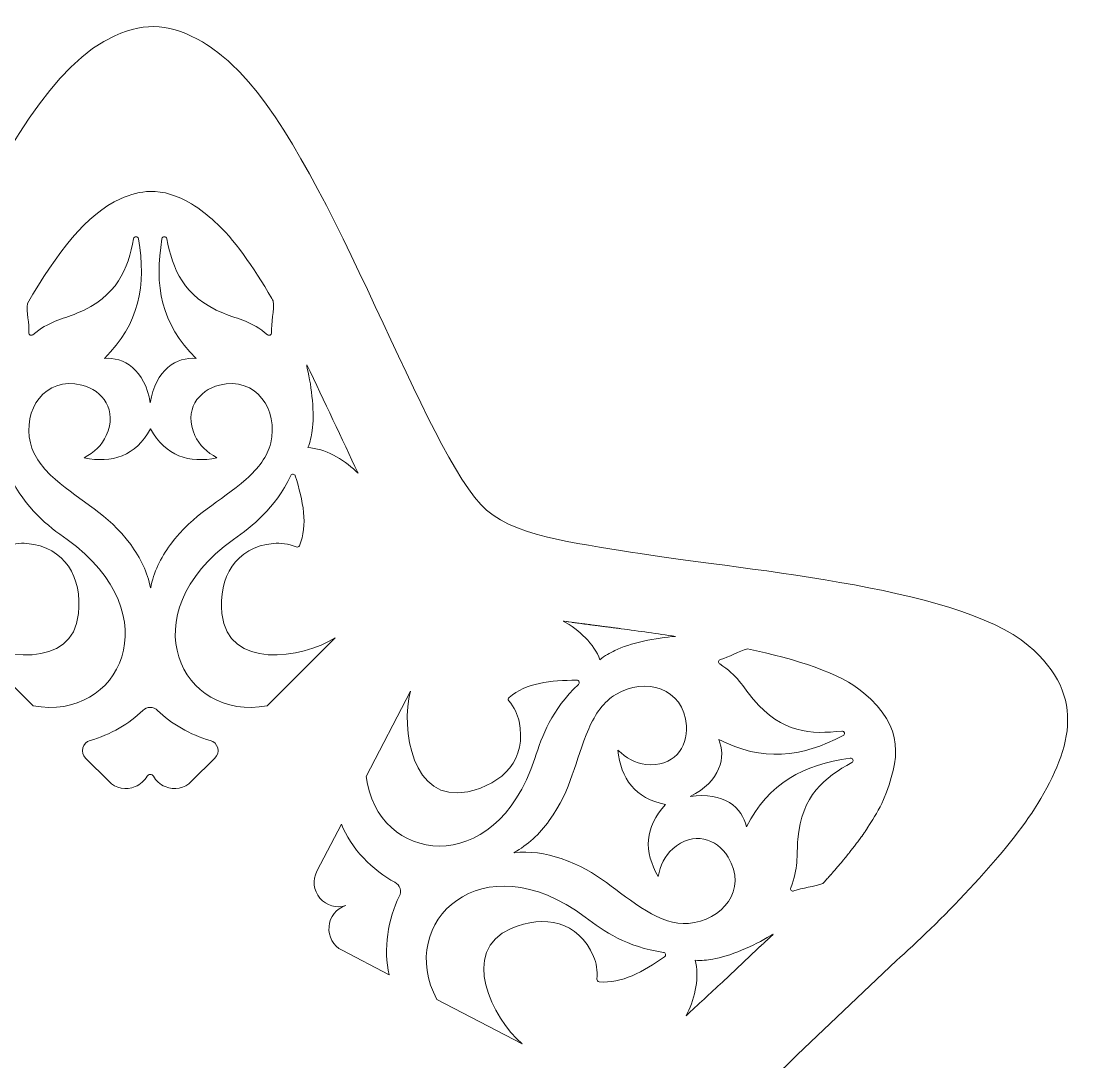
# Model space of a CAD drawing. Header units: centimetres. Extents: x -30.1 to 30.4, y -41.3 to 33.7.
# Drawn here: x 18.31 to 30.41, y 3.04 to 14.83 of the extents above; entities that cross this region are included whole.
import ezdxf

# ---------------------------------------------------------------- set-up
doc = ezdxf.new("R2010")
doc.units = ezdxf.units.CM
doc.header["$MEASUREMENT"] = 0
doc.layers.add('layer 1', color=7, linetype='Continuous')

msp = doc.modelspace()

# ---------------------------------------------------------------- linework, layer by layer
at = {"layer": 'layer 1', "color": 250, "lineweight": 9}
for points, knots in [([(9.72526, 6.02001), (9.87693, 5.78938), (10.01196, 5.60743), (10.18138, 5.41297), (10.18138, 5.41297), (11.13407, 4.31933), (11.9381, 3.72989), (12.82237, 2.7801), (12.82237, 2.7801), (13.29326, 2.27432), (13.54873, 2.01118), (13.49514, 1.36064), (13.49514, 1.36064), (13.3421, -0.49696), (12.18578, -3.91823), (13.27481, -4.79893), (13.27481, -4.79893), (14.10076, -5.46686), (15.691, -4.58108), (16.41925, -4.21857), (16.41925, -4.21857), (16.76163, -4.04816), (17.08721, -3.85697), (17.42186, -3.67758), (17.42186, -3.67758), (17.54073, -3.61386), (17.66077, -3.55162), (17.7831, -3.49232), (17.7831, -3.49232), (17.88181, -3.44448), (17.87355, -3.45161), (17.9571, -3.40345), (17.9571, -3.40345), (18.30651, -3.20198), (18.8358, -2.96221), (19.19269, -2.81252), (19.19269, -2.81252), (19.8323, -2.54423), (20.30085, -2.82341), (20.80661, -3.07045), (20.80661, -3.07045), (21.90958, -3.60923), (23.12754, -4.3965), (24.27151, -4.85128), (24.27151, -4.85128), (24.94569, -5.11926), (25.52611, -5.29836), (26.14421, -4.84859), (26.14421, -4.84859), (26.39934, -4.6629), (26.54447, -4.39657), (26.60909, -3.82901), (26.60909, -3.82901), (26.78864, -2.25167), (25.67333, 1.20471), (26.06471, 1.96043), (26.06471, 1.96043), (26.2313, 2.282), (26.82804, 2.85738), (27.09734, 3.12238), (27.09734, 3.12238), (27.09734, 3.12238), (28.22034, 4.18879), (28.22034, 4.18879), (28.22034, 4.18879), (28.66867, 4.58186), (29.45918, 5.39059), (29.78477, 5.9093), (29.78477, 5.9093), (30.18013, 6.53927), (30.40946, 7.17331), (29.71415, 7.76019), (29.71415, 7.76019), (28.89855, 8.44863), (26.34068, 8.62505), (25.20832, 8.81798), (25.20832, 8.81798), (24.60356, 8.92105), (23.83329, 8.99637), (23.51023, 9.35648), (23.51023, 9.35648), (22.78314, 10.16687), (21.75593, 13.37855), (20.68019, 14.35257), (20.68019, 14.35257), (20.59696, 14.42792), (20.47476, 14.52883), (20.35802, 14.59698), (20.35802, 14.59698), (20.0121, 14.7991), (19.72622, 14.83075), (19.36669, 14.66783), (19.36669, 14.66783), (17.99822, 14.08179), (16.93481, 10.36693), (16.02669, 9.38148), (16.02669, 9.38148), (15.29065, 8.58281), (11.22722, 8.91749), (9.7911, 7.82012), (9.7911, 7.82012), (9.69631, 7.74766), (9.60271, 7.64263), (9.52798, 7.51616), (9.52798, 7.51616), (9.2311, 7.01399), (9.42866, 6.4709), (9.72526, 6.02001)], [0, 0, 0, 0, 0.03571429, 0.03571429, 0.03571429, 0.03571429, 0.07142857, 0.07142857, 0.07142857, 0.07142857, 0.10714286, 0.10714286, 0.10714286, 0.10714286, 0.14285714, 0.14285714, 0.14285714, 0.14285714, 0.17857143, 0.17857143, 0.17857143, 0.17857143, 0.21428571, 0.21428571, 0.21428571, 0.21428571, 0.25, 0.25, 0.25, 0.25, 0.28571429, 0.28571429, 0.28571429, 0.28571429, 0.32142857, 0.32142857, 0.32142857, 0.32142857, 0.35714286, 0.35714286, 0.35714286, 0.35714286, 0.39285714, 0.39285714, 0.39285714, 0.39285714, 0.42857143, 0.42857143, 0.42857143, 0.42857143, 0.46428571, 0.46428571, 0.46428571, 0.46428571, 0.5, 0.5, 0.5, 0.5, 0.53571429, 0.53571429, 0.53571429, 0.53571429, 0.57142857, 0.57142857, 0.57142857, 0.57142857, 0.60714286, 0.60714286, 0.60714286, 0.60714286, 0.64285714, 0.64285714, 0.64285714, 0.64285714, 0.67857143, 0.67857143, 0.67857143, 0.67857143, 0.71428571, 0.71428571, 0.71428571, 0.71428571, 0.75, 0.75, 0.75, 0.75, 0.78571429, 0.78571429, 0.78571429, 0.78571429, 0.82142857, 0.82142857, 0.82142857, 0.82142857, 0.85714286, 0.85714286, 0.85714286, 0.85714286, 0.89285714, 0.89285714, 0.89285714, 0.89285714, 0.92857143, 0.92857143, 0.92857143, 0.92857143, 1, 1, 1, 1]), ([(21.14229, 11.69068), (21.14229, 11.69068), (21.14259, 11.69019), (21.14259, 11.69019), (21.14259, 11.69019), (21.14767, 11.68139), (21.15273, 11.67244), (21.15779, 11.66358), (21.15779, 11.66358), (21.17373, 11.56473), (21.13356, 11.40676), (21.14133, 11.3035), (21.14133, 11.3035), (21.14218, 11.29211), (21.13649, 11.28194), (21.12635, 11.27674), (21.12635, 11.27674), (21.1162, 11.27155), (21.1046, 11.27287), (21.09588, 11.28021), (21.09588, 11.28021), (20.91484, 11.43227), (20.77007, 11.45257), (20.5974, 11.5233), (20.5974, 11.5233), (20.13436, 11.71301), (20.02003, 12.02783), (19.95381, 12.36816), (19.95381, 12.36816), (19.95125, 12.38142), (19.93978, 12.39072), (19.92627, 12.39058), (19.92627, 12.39058), (19.91278, 12.39039), (19.90158, 12.38084), (19.89927, 12.36755), (19.89927, 12.36755), (19.80816, 11.83789), (19.89048, 11.40368), (20.28478, 11.01108), (20.28478, 11.01108), (20.07049, 11.0338), (19.82437, 10.88438), (19.76599, 10.50715), (19.76599, 10.50715), (19.7076, 10.88438), (19.46149, 11.03382), (19.2472, 11.01107), (19.2472, 11.01107), (19.6415, 11.40367), (19.72382, 11.83789), (19.6327, 12.36755), (19.6327, 12.36755), (19.63041, 12.38084), (19.6192, 12.39039), (19.6057, 12.39058), (19.6057, 12.39058), (19.5922, 12.39073), (19.58073, 12.38142), (19.57817, 12.36816), (19.57817, 12.36816), (19.51196, 12.02784), (19.39762, 11.71301), (18.93458, 11.5233), (18.93458, 11.5233), (18.7619, 11.45257), (18.61714, 11.43228), (18.4361, 11.28021), (18.4361, 11.28021), (18.42738, 11.27288), (18.41577, 11.27155), (18.40562, 11.27674), (18.40562, 11.27674), (18.39549, 11.28192), (18.38978, 11.29213), (18.39065, 11.3035), (18.39065, 11.3035), (18.3984, 11.40684), (18.3599, 11.53546), (18.37594, 11.6343), (18.37594, 11.6343), (18.7005, 12.19838), (19.04918, 12.65581), (19.42726, 12.81874), (19.42726, 12.81874), (19.54703, 12.87334), (19.65681, 12.90129), (19.76404, 12.90394), (19.76404, 12.90394), (19.76404, 12.90394), (19.76599, 12.90399), (19.76599, 12.90399), (19.76599, 12.90399), (19.91939, 12.90736), (20.06773, 12.85905), (20.233, 12.76296), (20.233, 12.76296), (20.32799, 12.70781), (20.42748, 12.62602), (20.49525, 12.56494), (20.49525, 12.56494), (20.71425, 12.36755), (20.93104, 12.0565), (21.14229, 11.69068)], [0, 0, 0, 0, 0.03703704, 0.03703704, 0.03703704, 0.03703704, 0.07407407, 0.07407407, 0.07407407, 0.07407407, 0.11111111, 0.11111111, 0.11111111, 0.11111111, 0.14814815, 0.14814815, 0.14814815, 0.14814815, 0.18518519, 0.18518519, 0.18518519, 0.18518519, 0.22222222, 0.22222222, 0.22222222, 0.22222222, 0.25925926, 0.25925926, 0.25925926, 0.25925926, 0.2962963, 0.2962963, 0.2962963, 0.2962963, 0.33333333, 0.33333333, 0.33333333, 0.33333333, 0.37037037, 0.37037037, 0.37037037, 0.37037037, 0.40740741, 0.40740741, 0.40740741, 0.40740741, 0.44444444, 0.44444444, 0.44444444, 0.44444444, 0.48148148, 0.48148148, 0.48148148, 0.48148148, 0.51851852, 0.51851852, 0.51851852, 0.51851852, 0.55555556, 0.55555556, 0.55555556, 0.55555556, 0.59259259, 0.59259259, 0.59259259, 0.59259259, 0.62962963, 0.62962963, 0.62962963, 0.62962963, 0.66666667, 0.66666667, 0.66666667, 0.66666667, 0.7037037, 0.7037037, 0.7037037, 0.7037037, 0.74074074, 0.74074074, 0.74074074, 0.74074074, 0.77777778, 0.77777778, 0.77777778, 0.77777778, 0.81481481, 0.81481481, 0.81481481, 0.81481481, 0.85185185, 0.85185185, 0.85185185, 0.85185185, 0.88888889, 0.88888889, 0.88888889, 0.88888889, 0.92592593, 0.92592593, 0.92592593, 0.92592593, 1, 1, 1, 1]), ([(22.12047, 9.7127), (21.93641, 10.09967), (21.74138, 10.52816), (21.53869, 10.93953), (21.53869, 10.93953), (21.53952, 10.92546), (21.5416, 10.91089), (21.54529, 10.89591), (21.54529, 10.89591), (21.59722, 10.69095), (21.62992, 10.37479), (21.60003, 10.19353), (21.60003, 10.19353), (21.59006, 10.13305), (21.58078, 10.06498), (21.55113, 10.00101), (21.55113, 10.00101), (21.74419, 9.99077), (21.94885, 9.87758), (22.09942, 9.7324), (22.09942, 9.7324), (22.09942, 9.7324), (22.12047, 9.7127), (22.12047, 9.7127)], [0, 0, 0, 0, 0.14285714, 0.14285714, 0.14285714, 0.14285714, 0.28571429, 0.28571429, 0.28571429, 0.28571429, 0.42857143, 0.42857143, 0.42857143, 0.42857143, 0.57142857, 0.57142857, 0.57142857, 0.57142857, 0.71428571, 0.71428571, 0.71428571, 0.71428571, 1, 1, 1, 1]), ([(19.76987, 10.21375), (19.59774, 9.9049), (19.33659, 9.81824), (19.0174, 9.8865), (19.0174, 9.8865), (19.13061, 9.94805), (19.21886, 10.02882), (19.26832, 10.13939), (19.26832, 10.13939), (19.3952, 10.42312), (19.23041, 10.65108), (18.98975, 10.70984), (18.98975, 10.70984), (18.56903, 10.81249), (18.31857, 10.42505), (18.40869, 10.05387), (18.40869, 10.05387), (18.44635, 9.89883), (18.54869, 9.76481), (18.68784, 9.64281), (18.68784, 9.64281), (18.99272, 9.37539), (19.27728, 9.26319), (19.54447, 8.90198), (19.54447, 8.90198), (19.65739, 8.74926), (19.73523, 8.58679), (19.76872, 8.412), (19.76872, 8.412), (19.76872, 8.412), (19.76987, 8.41628), (19.76987, 8.41628), (19.76987, 8.41628), (19.76987, 8.41628), (19.77104, 8.412), (19.77104, 8.412), (19.77104, 8.412), (19.80453, 8.58679), (19.88235, 8.74926), (19.99529, 8.90198), (19.99529, 8.90198), (20.26246, 9.26319), (20.54703, 9.37539), (20.85192, 9.64281), (20.85192, 9.64281), (20.99106, 9.76481), (21.09341, 9.89883), (21.13105, 10.05387), (21.13105, 10.05387), (21.22117, 10.42505), (20.97069, 10.81249), (20.55001, 10.70984), (20.55001, 10.70984), (20.30933, 10.65107), (20.14454, 10.42312), (20.27144, 10.13939), (20.27144, 10.13939), (20.32089, 10.02882), (20.40914, 9.94805), (20.52236, 9.88652), (20.52236, 9.88652), (20.20316, 9.81824), (19.94199, 9.9049), (19.76987, 10.21375)], [0, 0, 0, 0, 0.05882353, 0.05882353, 0.05882353, 0.05882353, 0.11764706, 0.11764706, 0.11764706, 0.11764706, 0.17647059, 0.17647059, 0.17647059, 0.17647059, 0.23529412, 0.23529412, 0.23529412, 0.23529412, 0.29411765, 0.29411765, 0.29411765, 0.29411765, 0.35294118, 0.35294118, 0.35294118, 0.35294118, 0.41176471, 0.41176471, 0.41176471, 0.41176471, 0.47058824, 0.47058824, 0.47058824, 0.47058824, 0.52941176, 0.52941176, 0.52941176, 0.52941176, 0.58823529, 0.58823529, 0.58823529, 0.58823529, 0.64705882, 0.64705882, 0.64705882, 0.64705882, 0.70588235, 0.70588235, 0.70588235, 0.70588235, 0.76470588, 0.76470588, 0.76470588, 0.76470588, 0.82352941, 0.82352941, 0.82352941, 0.82352941, 0.88235294, 0.88235294, 0.88235294, 0.88235294, 1, 1, 1, 1]), ([(18.17355, 9.68471), (18.35663, 9.30483), (18.60423, 9.11701), (18.82378, 8.95991), (18.82378, 8.95991), (20.01009, 8.11093), (19.41658, 6.89093), (18.43973, 7.07741), (18.43973, 7.07741), (18.43973, 7.07741), (17.67058, 7.84657), (17.67058, 7.84657), (17.67058, 7.84657), (18.04659, 7.61012), (18.88988, 7.48199), (18.95309, 8.12045), (18.95309, 8.12045), (18.99368, 8.53045), (18.80417, 8.87473), (18.36841, 8.91586), (18.36841, 8.91586), (18.28836, 8.92342), (18.20353, 8.91274), (18.11188, 8.8755), (18.11188, 8.8755), (18.09793, 8.86982), (18.08192, 8.87638), (18.07597, 8.89024), (18.07597, 8.89024), (17.97532, 9.12475), (18.03567, 9.39952), (18.12208, 9.6808), (18.12208, 9.6808), (18.12549, 9.69194), (18.13489, 9.69945), (18.1465, 9.70032), (18.1465, 9.70032), (18.15809, 9.7012), (18.1685, 9.6952), (18.17355, 9.68471)], [0, 0, 0, 0, 0.09090909, 0.09090909, 0.09090909, 0.09090909, 0.18181818, 0.18181818, 0.18181818, 0.18181818, 0.27272727, 0.27272727, 0.27272727, 0.27272727, 0.36363636, 0.36363636, 0.36363636, 0.36363636, 0.45454545, 0.45454545, 0.45454545, 0.45454545, 0.54545455, 0.54545455, 0.54545455, 0.54545455, 0.63636364, 0.63636364, 0.63636364, 0.63636364, 0.72727273, 0.72727273, 0.72727273, 0.72727273, 0.81818182, 0.81818182, 0.81818182, 0.81818182, 1, 1, 1, 1]), ([(21.35848, 9.68471), (21.1754, 9.30483), (20.92778, 9.11701), (20.70825, 8.95992), (20.70825, 8.95992), (19.52194, 8.11093), (20.11545, 6.89093), (21.0923, 7.07741), (21.0923, 7.07741), (21.0923, 7.07741), (21.86145, 7.84658), (21.86145, 7.84658), (21.86145, 7.84658), (21.48544, 7.61011), (20.64215, 7.48199), (20.57894, 8.12047), (20.57894, 8.12047), (20.53835, 8.53043), (20.72786, 8.87471), (21.16361, 8.91586), (21.16361, 8.91586), (21.24367, 8.92342), (21.3285, 8.91274), (21.42015, 8.8755), (21.42015, 8.8755), (21.43411, 8.86982), (21.45011, 8.87638), (21.45606, 8.89024), (21.45606, 8.89024), (21.55672, 9.12475), (21.49636, 9.39952), (21.40994, 9.68082), (21.40994, 9.68082), (21.40654, 9.69194), (21.39714, 9.69945), (21.38553, 9.70032), (21.38553, 9.70032), (21.37394, 9.7012), (21.36353, 9.69518), (21.35848, 9.68471)], [0, 0, 0, 0, 0.09090909, 0.09090909, 0.09090909, 0.09090909, 0.18181818, 0.18181818, 0.18181818, 0.18181818, 0.27272727, 0.27272727, 0.27272727, 0.27272727, 0.36363636, 0.36363636, 0.36363636, 0.36363636, 0.45454545, 0.45454545, 0.45454545, 0.45454545, 0.54545455, 0.54545455, 0.54545455, 0.54545455, 0.63636364, 0.63636364, 0.63636364, 0.63636364, 0.72727273, 0.72727273, 0.72727273, 0.72727273, 0.81818182, 0.81818182, 0.81818182, 0.81818182, 1, 1, 1, 1]), ([(25.10074, 7.94944), (25.10074, 7.94944), (25.08959, 7.9509), (25.08959, 7.9509), (25.08959, 7.9509), (25.08959, 7.9509), (25.07847, 7.95235), (25.07847, 7.95235), (25.07847, 7.95235), (25.07847, 7.95235), (25.06737, 7.95379), (25.06737, 7.95379), (25.06737, 7.95379), (25.06737, 7.95379), (25.05628, 7.95524), (25.05628, 7.95524), (25.05628, 7.95524), (25.05628, 7.95524), (25.05261, 7.95572), (25.05261, 7.95572), (25.05261, 7.95572), (25.05261, 7.95572), (25.04522, 7.95667), (25.04522, 7.95667), (25.04522, 7.95667), (25.04522, 7.95667), (25.03419, 7.9581), (25.03419, 7.9581), (25.03419, 7.9581), (25.03419, 7.9581), (25.02318, 7.95953), (25.02318, 7.95953), (25.02318, 7.95953), (25.02318, 7.95953), (25.0122, 7.96095), (25.0122, 7.96095), (25.0122, 7.96095), (25.0122, 7.96095), (25.00123, 7.96237), (25.00123, 7.96237), (25.00123, 7.96237), (25.00123, 7.96237), (24.9903, 7.96378), (24.9903, 7.96378), (24.9903, 7.96378), (24.9903, 7.96378), (24.99024, 7.9638), (24.99024, 7.9638), (24.99024, 7.9638), (24.99024, 7.9638), (24.97938, 7.9652), (24.97938, 7.9652), (24.97938, 7.9652), (24.97938, 7.9652), (24.9685, 7.96661), (24.9685, 7.96661), (24.9685, 7.96661), (24.9685, 7.96661), (24.95763, 7.96801), (24.95763, 7.96801), (24.95763, 7.96801), (24.95763, 7.96801), (24.94681, 7.96941), (24.94681, 7.96941), (24.94681, 7.96941), (24.94681, 7.96941), (24.93601, 7.97081), (24.93601, 7.97081), (24.93601, 7.97081), (24.93601, 7.97081), (24.92868, 7.97176), (24.92868, 7.97176), (24.92868, 7.97176), (24.92868, 7.97176), (24.92522, 7.9722), (24.92522, 7.9722), (24.92522, 7.9722), (24.92522, 7.9722), (24.91447, 7.9736), (24.91447, 7.9736), (24.91447, 7.9736), (24.91447, 7.9736), (24.90375, 7.97498), (24.90375, 7.97498), (24.90375, 7.97498), (24.90375, 7.97498), (24.89305, 7.97635), (24.89305, 7.97635), (24.89305, 7.97635), (24.89305, 7.97635), (24.88238, 7.97773), (24.88238, 7.97773), (24.88238, 7.97773), (24.88238, 7.97773), (24.87174, 7.97911), (24.87174, 7.97911), (24.87174, 7.97911), (24.87174, 7.97911), (24.86799, 7.97961), (24.86799, 7.97961), (24.86799, 7.97961), (24.86799, 7.97961), (24.86114, 7.98049), (24.86114, 7.98049), (24.86114, 7.98049), (24.86114, 7.98049), (24.85056, 7.98186), (24.85056, 7.98186), (24.85056, 7.98186), (24.85056, 7.98186), (24.84, 7.98323), (24.84, 7.98323), (24.84, 7.98323), (24.84, 7.98323), (24.82948, 7.98459), (24.82948, 7.98459), (24.82948, 7.98459), (24.82948, 7.98459), (24.81899, 7.98594), (24.81899, 7.98594), (24.81899, 7.98594), (24.81899, 7.98594), (24.80853, 7.9873), (24.80853, 7.9873), (24.80853, 7.9873), (24.80853, 7.9873), (24.80823, 7.98734), (24.80823, 7.98734), (24.80823, 7.98734), (24.80823, 7.98734), (24.7981, 7.98865), (24.7981, 7.98865), (24.7981, 7.98865), (24.7981, 7.98865), (24.78769, 7.99), (24.78769, 7.99), (24.78769, 7.99), (24.78769, 7.99), (24.77734, 7.99136), (24.77734, 7.99136), (24.77734, 7.99136), (24.77734, 7.99136), (24.76699, 7.9927), (24.76699, 7.9927), (24.76699, 7.9927), (24.76699, 7.9927), (24.75669, 7.99405), (24.75669, 7.99405), (24.75669, 7.99405), (24.75669, 7.99405), (24.74946, 7.99499), (24.74946, 7.99499), (24.74946, 7.99499), (24.74946, 7.99499), (24.74642, 7.99538), (24.74642, 7.99538), (24.74642, 7.99538), (24.74642, 7.99538), (24.73618, 7.99672), (24.73618, 7.99672), (24.73618, 7.99672), (24.73618, 7.99672), (24.72598, 7.99806), (24.72598, 7.99806), (24.72598, 7.99806), (24.72598, 7.99806), (24.7158, 7.99939), (24.7158, 7.99939), (24.7158, 7.99939), (24.7158, 7.99939), (24.70566, 8.00071), (24.70566, 8.00071), (24.70566, 8.00071), (24.70566, 8.00071), (24.69555, 8.00204), (24.69555, 8.00204), (24.69555, 8.00204), (24.69555, 8.00204), (24.69174, 8.00254), (24.69174, 8.00254), (24.69174, 8.00254), (24.69174, 8.00254), (24.68549, 8.00337), (24.68549, 8.00337), (24.68549, 8.00337), (24.68549, 8.00337), (24.67545, 8.0047), (24.67545, 8.0047), (24.67545, 8.0047), (24.67545, 8.0047), (24.66546, 8.00601), (24.66546, 8.00601), (24.66546, 8.00601), (24.66546, 8.00601), (24.65549, 8.00734), (24.65549, 8.00734), (24.65549, 8.00734), (24.65549, 8.00734), (24.64556, 8.00865), (24.64556, 8.00865), (24.64556, 8.00865), (24.64556, 8.00865), (24.62581, 8.01127), (24.62581, 8.01127), (24.62581, 8.01127), (24.62581, 8.01127), (24.61598, 8.01258), (24.61598, 8.01258), (24.61598, 8.01258), (24.61598, 8.01258), (24.6062, 8.0139), (24.6062, 8.0139), (24.6062, 8.0139), (24.6062, 8.0139), (24.59645, 8.0152), (24.59645, 8.0152), (24.59645, 8.0152), (24.59645, 8.0152), (24.58673, 8.0165), (24.58673, 8.0165), (24.58673, 8.0165), (24.58673, 8.0165), (24.57968, 8.01743), (24.57968, 8.01743), (24.57968, 8.01743), (24.57968, 8.01743), (24.57706, 8.0178), (24.57706, 8.0178), (24.57706, 8.0178), (24.57706, 8.0178), (24.56743, 8.0191), (24.56743, 8.0191), (24.56743, 8.0191), (24.56743, 8.0191), (24.55783, 8.0204), (24.55783, 8.0204), (24.55783, 8.0204), (24.55783, 8.0204), (24.54828, 8.0217), (24.54828, 8.0217), (24.54828, 8.0217), (24.54828, 8.0217), (24.53875, 8.02299), (24.53875, 8.02299), (24.53875, 8.02299), (24.53875, 8.02299), (24.51044, 8.02687), (24.51044, 8.02687), (24.51044, 8.02687), (24.51044, 8.02687), (24.50107, 8.02816), (24.50107, 8.02816), (24.50107, 8.02816), (24.50107, 8.02816), (24.49175, 8.02944), (24.49175, 8.02944), (24.49175, 8.02944), (24.49175, 8.02944), (24.48248, 8.03073), (24.48248, 8.03073), (24.48248, 8.03073), (24.48248, 8.03073), (24.45616, 8.0344), (24.45616, 8.0344), (24.45616, 8.0344), (24.45616, 8.0344), (24.45489, 8.03458), (24.45489, 8.03458), (24.45489, 8.03458), (24.45489, 8.03458), (24.44578, 8.03587), (24.44578, 8.03587), (24.44578, 8.03587), (24.62739, 7.93599), (24.79425, 7.7766), (24.86162, 7.59758), (24.86162, 7.59758), (24.91364, 7.64518), (24.97574, 7.6746), (25.03036, 7.70237), (25.03036, 7.70237), (25.19411, 7.78562), (25.50539, 7.84998), (25.71646, 7.86241), (25.71646, 7.86241), (25.51155, 7.89354), (25.30473, 7.922), (25.10074, 7.94944)], [0, 0, 0, 0, 0.01369863, 0.01369863, 0.01369863, 0.01369863, 0.02739726, 0.02739726, 0.02739726, 0.02739726, 0.04109589, 0.04109589, 0.04109589, 0.04109589, 0.05479452, 0.05479452, 0.05479452, 0.05479452, 0.06849315, 0.06849315, 0.06849315, 0.06849315, 0.08219178, 0.08219178, 0.08219178, 0.08219178, 0.09589041, 0.09589041, 0.09589041, 0.09589041, 0.10958904, 0.10958904, 0.10958904, 0.10958904, 0.12328767, 0.12328767, 0.12328767, 0.12328767, 0.1369863, 0.1369863, 0.1369863, 0.1369863, 0.15068493, 0.15068493, 0.15068493, 0.15068493, 0.16438356, 0.16438356, 0.16438356, 0.16438356, 0.17808219, 0.17808219, 0.17808219, 0.17808219, 0.19178082, 0.19178082, 0.19178082, 0.19178082, 0.20547945, 0.20547945, 0.20547945, 0.20547945, 0.21917808, 0.21917808, 0.21917808, 0.21917808, 0.23287671, 0.23287671, 0.23287671, 0.23287671, 0.24657534, 0.24657534, 0.24657534, 0.24657534, 0.26027397, 0.26027397, 0.26027397, 0.26027397, 0.2739726, 0.2739726, 0.2739726, 0.2739726, 0.28767123, 0.28767123, 0.28767123, 0.28767123, 0.30136986, 0.30136986, 0.30136986, 0.30136986, 0.31506849, 0.31506849, 0.31506849, 0.31506849, 0.32876712, 0.32876712, 0.32876712, 0.32876712, 0.34246575, 0.34246575, 0.34246575, 0.34246575, 0.35616438, 0.35616438, 0.35616438, 0.35616438, 0.36986301, 0.36986301, 0.36986301, 0.36986301, 0.38356164, 0.38356164, 0.38356164, 0.38356164, 0.39726027, 0.39726027, 0.39726027, 0.39726027, 0.4109589, 0.4109589, 0.4109589, 0.4109589, 0.42465753, 0.42465753, 0.42465753, 0.42465753, 0.43835616, 0.43835616, 0.43835616, 0.43835616, 0.45205479, 0.45205479, 0.45205479, 0.45205479, 0.46575342, 0.46575342, 0.46575342, 0.46575342, 0.47945205, 0.47945205, 0.47945205, 0.47945205, 0.49315068, 0.49315068, 0.49315068, 0.49315068, 0.50684932, 0.50684932, 0.50684932, 0.50684932, 0.52054795, 0.52054795, 0.52054795, 0.52054795, 0.53424658, 0.53424658, 0.53424658, 0.53424658, 0.54794521, 0.54794521, 0.54794521, 0.54794521, 0.56164384, 0.56164384, 0.56164384, 0.56164384, 0.57534247, 0.57534247, 0.57534247, 0.57534247, 0.5890411, 0.5890411, 0.5890411, 0.5890411, 0.60273973, 0.60273973, 0.60273973, 0.60273973, 0.61643836, 0.61643836, 0.61643836, 0.61643836, 0.63013699, 0.63013699, 0.63013699, 0.63013699, 0.64383562, 0.64383562, 0.64383562, 0.64383562, 0.65753425, 0.65753425, 0.65753425, 0.65753425, 0.67123288, 0.67123288, 0.67123288, 0.67123288, 0.68493151, 0.68493151, 0.68493151, 0.68493151, 0.69863014, 0.69863014, 0.69863014, 0.69863014, 0.71232877, 0.71232877, 0.71232877, 0.71232877, 0.7260274, 0.7260274, 0.7260274, 0.7260274, 0.73972603, 0.73972603, 0.73972603, 0.73972603, 0.75342466, 0.75342466, 0.75342466, 0.75342466, 0.76712329, 0.76712329, 0.76712329, 0.76712329, 0.78082192, 0.78082192, 0.78082192, 0.78082192, 0.79452055, 0.79452055, 0.79452055, 0.79452055, 0.80821918, 0.80821918, 0.80821918, 0.80821918, 0.82191781, 0.82191781, 0.82191781, 0.82191781, 0.83561644, 0.83561644, 0.83561644, 0.83561644, 0.84931507, 0.84931507, 0.84931507, 0.84931507, 0.8630137, 0.8630137, 0.8630137, 0.8630137, 0.87671233, 0.87671233, 0.87671233, 0.87671233, 0.89041096, 0.89041096, 0.89041096, 0.89041096, 0.90410959, 0.90410959, 0.90410959, 0.90410959, 0.91780822, 0.91780822, 0.91780822, 0.91780822, 0.93150685, 0.93150685, 0.93150685, 0.93150685, 0.94520548, 0.94520548, 0.94520548, 0.94520548, 0.95890411, 0.95890411, 0.95890411, 0.95890411, 0.97260274, 0.97260274, 0.97260274, 0.97260274, 1, 1, 1, 1]), ([(27.74514, 5.48661), (27.75603, 5.50078), (27.76668, 5.51481), (27.77709, 5.52873), (27.77709, 5.52873), (27.77709, 5.52873), (27.77779, 5.52967), (27.77779, 5.52967), (27.77779, 5.52967), (27.77779, 5.52967), (27.77866, 5.53084), (27.77866, 5.53084), (27.77866, 5.53084), (27.77866, 5.53084), (27.79345, 5.55075), (27.79345, 5.55075), (27.79345, 5.55075), (27.79345, 5.55075), (27.79432, 5.55193), (27.79432, 5.55193), (27.79432, 5.55193), (27.79432, 5.55193), (27.79473, 5.55249), (27.79473, 5.55249), (27.79473, 5.55249), (27.80503, 5.56648), (27.81505, 5.58032), (27.8248, 5.594), (27.8248, 5.594), (27.8248, 5.594), (27.82682, 5.59682), (27.82682, 5.59682), (27.82682, 5.59682), (27.82682, 5.59682), (27.84034, 5.61599), (27.84034, 5.61599), (27.84034, 5.61599), (27.84034, 5.61599), (27.8412, 5.6172), (27.8412, 5.6172), (27.8412, 5.6172), (27.8412, 5.6172), (27.84237, 5.61888), (27.84237, 5.61888), (27.84237, 5.61888), (27.84237, 5.61888), (27.85494, 5.63704), (27.85494, 5.63704), (27.85494, 5.63704), (27.85494, 5.63704), (27.8555, 5.63785), (27.8555, 5.63785), (27.8555, 5.63785), (27.8555, 5.63785), (27.85589, 5.63841), (27.85589, 5.63841), (27.85589, 5.63841), (27.85589, 5.63841), (27.85679, 5.63972), (27.85679, 5.63972), (27.85679, 5.63972), (27.85679, 5.63972), (27.86824, 5.65659), (27.86824, 5.65659), (27.86824, 5.65659), (27.86824, 5.65659), (27.87009, 5.65933), (27.87009, 5.65933), (27.87009, 5.65933), (27.87009, 5.65933), (27.87084, 5.66047), (27.87084, 5.66047), (27.87084, 5.66047), (27.87084, 5.66047), (27.88324, 5.67915), (27.88324, 5.67915), (27.88324, 5.67915), (27.88324, 5.67915), (27.88408, 5.68041), (27.88408, 5.68041), (27.88408, 5.68041), (27.88408, 5.68041), (27.8964, 5.69939), (27.8964, 5.69939), (27.8964, 5.69939), (27.8964, 5.69939), (27.89695, 5.70023), (27.89695, 5.70023), (27.89695, 5.70023), (27.89695, 5.70023), (27.8983, 5.70235), (27.8983, 5.70235), (27.8983, 5.70235), (27.90212, 5.70834), (27.90591, 5.7143), (27.90958, 5.72019), (27.90958, 5.72019), (27.96594, 5.81045), (28.02248, 5.89621), (28.07501, 6.01349), (28.07501, 6.01349), (28.25843, 6.47482), (28.32086, 6.82756), (27.8488, 7.22419), (27.8488, 7.22419), (27.58235, 7.44807), (27.08805, 7.60441), (26.53223, 7.7214), (26.53223, 7.7214), (26.43683, 7.69881), (26.32056, 7.62261), (26.22703, 7.60053), (26.22703, 7.60053), (26.21594, 7.59792), (26.20794, 7.58941), (26.20605, 7.57816), (26.20605, 7.57816), (26.20418, 7.56692), (26.20893, 7.55626), (26.21856, 7.55016), (26.21856, 7.55016), (26.41823, 7.42354), (26.4813, 7.29167), (26.60091, 7.14843), (26.60091, 7.14843), (26.92166, 6.76436), (27.25632, 6.7505), (27.60073, 6.7902), (27.60073, 6.7902), (27.61415, 6.79176), (27.6265, 6.78364), (27.63043, 6.77072), (27.63043, 6.77072), (27.63433, 6.7578), (27.62862, 6.74424), (27.61663, 6.73802), (27.61663, 6.73802), (27.13926, 6.49114), (26.70046, 6.43841), (26.20708, 6.69565), (26.20708, 6.69565), (26.29351, 6.49825), (26.22542, 6.21849), (25.88346, 6.04886), (25.88346, 6.04886), (26.26071, 6.10718), (26.47752, 5.91772), (26.52058, 5.70657), (26.52058, 5.70657), (26.7757, 6.20107), (27.16475, 6.41073), (27.69718, 6.48391), (27.69718, 6.48391), (27.71054, 6.48574), (27.72304, 6.47794), (27.72729, 6.46514), (27.72729, 6.46514), (27.73152, 6.45231), (27.72611, 6.43857), (27.71424, 6.43211), (27.71424, 6.43211), (27.40984, 6.26617), (27.14426, 6.06205), (27.10333, 5.56333), (27.10333, 5.56333), (27.08807, 5.37736), (27.11247, 5.23323), (27.0222, 5.0147), (27.0222, 5.0147), (27.01784, 5.00418), (27.02009, 4.99271), (27.02811, 4.9846), (27.02811, 4.9846), (27.03613, 4.97651), (27.04756, 4.97417), (27.05814, 4.97841), (27.05814, 4.97841), (27.14791, 5.01448), (27.29579, 5.0251), (27.38777, 5.06307), (27.38777, 5.06307), (27.38777, 5.06307), (27.39762, 5.07395), (27.39762, 5.07395), (27.39762, 5.07395), (27.39762, 5.07395), (27.40745, 5.08484), (27.40745, 5.08484), (27.40745, 5.08484), (27.40745, 5.08484), (27.41723, 5.09572), (27.41723, 5.09572), (27.41723, 5.09572), (27.41723, 5.09572), (27.427, 5.10661), (27.427, 5.10661), (27.427, 5.10661), (27.427, 5.10661), (27.43674, 5.11751), (27.43674, 5.11751), (27.43674, 5.11751), (27.44957, 5.13189), (27.46232, 5.14626), (27.47497, 5.16062), (27.47497, 5.16062), (27.47497, 5.16062), (27.47587, 5.16165), (27.47587, 5.16165), (27.47587, 5.16165), (27.47587, 5.16165), (27.49445, 5.18282), (27.49445, 5.18282), (27.49445, 5.18282), (27.49445, 5.18282), (27.50393, 5.1937), (27.50393, 5.1937), (27.50393, 5.1937), (27.50393, 5.1937), (27.51338, 5.20455), (27.51338, 5.20455), (27.51338, 5.20455), (27.51338, 5.20455), (27.52279, 5.2154), (27.52279, 5.2154), (27.52279, 5.2154), (27.52279, 5.2154), (27.53848, 5.23361), (27.53848, 5.23361), (27.53848, 5.23361), (27.53848, 5.23361), (27.54147, 5.23708), (27.54147, 5.23708), (27.54147, 5.23708), (27.54147, 5.23708), (27.55074, 5.2479), (27.55074, 5.2479), (27.55074, 5.2479), (27.55074, 5.2479), (27.55132, 5.24857), (27.55132, 5.24857), (27.55132, 5.24857), (27.55132, 5.24857), (27.55385, 5.25154), (27.55385, 5.25154), (27.55385, 5.25154), (27.55385, 5.25154), (27.56677, 5.2667), (27.56677, 5.2667), (27.56677, 5.2667), (27.56677, 5.2667), (27.57643, 5.2781), (27.57643, 5.2781), (27.57643, 5.2781), (27.57643, 5.2781), (27.57826, 5.28026), (27.57826, 5.28026), (27.57826, 5.28026), (27.57826, 5.28026), (27.58733, 5.29102), (27.58733, 5.29102), (27.58733, 5.29102), (27.58733, 5.29102), (27.59635, 5.30175), (27.59635, 5.30175), (27.59635, 5.30175), (27.59635, 5.30175), (27.60531, 5.31246), (27.60531, 5.31246), (27.60531, 5.31246), (27.60531, 5.31246), (27.61217, 5.32067), (27.61217, 5.32067), (27.61217, 5.32067), (27.61217, 5.32067), (27.61423, 5.32316), (27.61423, 5.32316), (27.61423, 5.32316), (27.61423, 5.32316), (27.62307, 5.33384), (27.62307, 5.33384), (27.62307, 5.33384), (27.62307, 5.33384), (27.62311, 5.3339), (27.62311, 5.3339), (27.62311, 5.3339), (27.62311, 5.3339), (27.63693, 5.35064), (27.63693, 5.35064), (27.63693, 5.35064), (27.63693, 5.35064), (27.6406, 5.35511), (27.6406, 5.35511), (27.6406, 5.35511), (27.6406, 5.35511), (27.64928, 5.36571), (27.64928, 5.36571), (27.64928, 5.36571), (27.64928, 5.36571), (27.65134, 5.36822), (27.65134, 5.36822), (27.65134, 5.36822), (27.65134, 5.36822), (27.6579, 5.37629), (27.6579, 5.37629), (27.6579, 5.37629), (27.6579, 5.37629), (27.66643, 5.38683), (27.66643, 5.38683), (27.66643, 5.38683), (27.66643, 5.38683), (27.67402, 5.39622), (27.67402, 5.39622), (27.67402, 5.39622), (27.67402, 5.39622), (27.67492, 5.39734), (27.67492, 5.39734), (27.67492, 5.39734), (27.67492, 5.39734), (27.68333, 5.40783), (27.68333, 5.40783), (27.68333, 5.40783), (27.68333, 5.40783), (27.68926, 5.41524), (27.68926, 5.41524), (27.68926, 5.41524), (27.68926, 5.41524), (27.6894, 5.41542), (27.6894, 5.41542), (27.6894, 5.41542), (27.6894, 5.41542), (27.70564, 5.43589), (27.70564, 5.43589), (27.70564, 5.43589), (27.70564, 5.43589), (27.70772, 5.4385), (27.70772, 5.4385), (27.70772, 5.4385), (27.70772, 5.4385), (27.70818, 5.43909), (27.70818, 5.43909), (27.70818, 5.43909), (27.70818, 5.43909), (27.70919, 5.44038), (27.70919, 5.44038), (27.70919, 5.44038), (27.70919, 5.44038), (27.72438, 5.45975), (27.72438, 5.45975), (27.72438, 5.45975), (27.72438, 5.45975), (27.72581, 5.46159), (27.72581, 5.46159), (27.72581, 5.46159), (27.72581, 5.46159), (27.72704, 5.46319), (27.72704, 5.46319), (27.72704, 5.46319), (27.72704, 5.46319), (27.74028, 5.48027), (27.74028, 5.48027), (27.74028, 5.48027), (27.74028, 5.48027), (27.74353, 5.48449), (27.74353, 5.48449), (27.74353, 5.48449), (27.74353, 5.48449), (27.74514, 5.48661), (27.74514, 5.48661)], [0, 0, 0, 0, 0.01075269, 0.01075269, 0.01075269, 0.01075269, 0.02150538, 0.02150538, 0.02150538, 0.02150538, 0.03225806, 0.03225806, 0.03225806, 0.03225806, 0.04301075, 0.04301075, 0.04301075, 0.04301075, 0.05376344, 0.05376344, 0.05376344, 0.05376344, 0.06451613, 0.06451613, 0.06451613, 0.06451613, 0.07526882, 0.07526882, 0.07526882, 0.07526882, 0.08602151, 0.08602151, 0.08602151, 0.08602151, 0.09677419, 0.09677419, 0.09677419, 0.09677419, 0.10752688, 0.10752688, 0.10752688, 0.10752688, 0.11827957, 0.11827957, 0.11827957, 0.11827957, 0.12903226, 0.12903226, 0.12903226, 0.12903226, 0.13978495, 0.13978495, 0.13978495, 0.13978495, 0.15053763, 0.15053763, 0.15053763, 0.15053763, 0.16129032, 0.16129032, 0.16129032, 0.16129032, 0.17204301, 0.17204301, 0.17204301, 0.17204301, 0.1827957, 0.1827957, 0.1827957, 0.1827957, 0.19354839, 0.19354839, 0.19354839, 0.19354839, 0.20430108, 0.20430108, 0.20430108, 0.20430108, 0.21505376, 0.21505376, 0.21505376, 0.21505376, 0.22580645, 0.22580645, 0.22580645, 0.22580645, 0.23655914, 0.23655914, 0.23655914, 0.23655914, 0.24731183, 0.24731183, 0.24731183, 0.24731183, 0.25806452, 0.25806452, 0.25806452, 0.25806452, 0.2688172, 0.2688172, 0.2688172, 0.2688172, 0.27956989, 0.27956989, 0.27956989, 0.27956989, 0.29032258, 0.29032258, 0.29032258, 0.29032258, 0.30107527, 0.30107527, 0.30107527, 0.30107527, 0.31182796, 0.31182796, 0.31182796, 0.31182796, 0.32258065, 0.32258065, 0.32258065, 0.32258065, 0.33333333, 0.33333333, 0.33333333, 0.33333333, 0.34408602, 0.34408602, 0.34408602, 0.34408602, 0.35483871, 0.35483871, 0.35483871, 0.35483871, 0.3655914, 0.3655914, 0.3655914, 0.3655914, 0.37634409, 0.37634409, 0.37634409, 0.37634409, 0.38709677, 0.38709677, 0.38709677, 0.38709677, 0.39784946, 0.39784946, 0.39784946, 0.39784946, 0.40860215, 0.40860215, 0.40860215, 0.40860215, 0.41935484, 0.41935484, 0.41935484, 0.41935484, 0.43010753, 0.43010753, 0.43010753, 0.43010753, 0.44086022, 0.44086022, 0.44086022, 0.44086022, 0.4516129, 0.4516129, 0.4516129, 0.4516129, 0.46236559, 0.46236559, 0.46236559, 0.46236559, 0.47311828, 0.47311828, 0.47311828, 0.47311828, 0.48387097, 0.48387097, 0.48387097, 0.48387097, 0.49462366, 0.49462366, 0.49462366, 0.49462366, 0.50537634, 0.50537634, 0.50537634, 0.50537634, 0.51612903, 0.51612903, 0.51612903, 0.51612903, 0.52688172, 0.52688172, 0.52688172, 0.52688172, 0.53763441, 0.53763441, 0.53763441, 0.53763441, 0.5483871, 0.5483871, 0.5483871, 0.5483871, 0.55913978, 0.55913978, 0.55913978, 0.55913978, 0.56989247, 0.56989247, 0.56989247, 0.56989247, 0.58064516, 0.58064516, 0.58064516, 0.58064516, 0.59139785, 0.59139785, 0.59139785, 0.59139785, 0.60215054, 0.60215054, 0.60215054, 0.60215054, 0.61290323, 0.61290323, 0.61290323, 0.61290323, 0.62365591, 0.62365591, 0.62365591, 0.62365591, 0.6344086, 0.6344086, 0.6344086, 0.6344086, 0.64516129, 0.64516129, 0.64516129, 0.64516129, 0.65591398, 0.65591398, 0.65591398, 0.65591398, 0.66666667, 0.66666667, 0.66666667, 0.66666667, 0.67741935, 0.67741935, 0.67741935, 0.67741935, 0.68817204, 0.68817204, 0.68817204, 0.68817204, 0.69892473, 0.69892473, 0.69892473, 0.69892473, 0.70967742, 0.70967742, 0.70967742, 0.70967742, 0.72043011, 0.72043011, 0.72043011, 0.72043011, 0.7311828, 0.7311828, 0.7311828, 0.7311828, 0.74193548, 0.74193548, 0.74193548, 0.74193548, 0.75268817, 0.75268817, 0.75268817, 0.75268817, 0.76344086, 0.76344086, 0.76344086, 0.76344086, 0.77419355, 0.77419355, 0.77419355, 0.77419355, 0.78494624, 0.78494624, 0.78494624, 0.78494624, 0.79569892, 0.79569892, 0.79569892, 0.79569892, 0.80645161, 0.80645161, 0.80645161, 0.80645161, 0.8172043, 0.8172043, 0.8172043, 0.8172043, 0.82795699, 0.82795699, 0.82795699, 0.82795699, 0.83870968, 0.83870968, 0.83870968, 0.83870968, 0.84946237, 0.84946237, 0.84946237, 0.84946237, 0.86021505, 0.86021505, 0.86021505, 0.86021505, 0.87096774, 0.87096774, 0.87096774, 0.87096774, 0.88172043, 0.88172043, 0.88172043, 0.88172043, 0.89247312, 0.89247312, 0.89247312, 0.89247312, 0.90322581, 0.90322581, 0.90322581, 0.90322581, 0.91397849, 0.91397849, 0.91397849, 0.91397849, 0.92473118, 0.92473118, 0.92473118, 0.92473118, 0.93548387, 0.93548387, 0.93548387, 0.93548387, 0.94623656, 0.94623656, 0.94623656, 0.94623656, 0.95698925, 0.95698925, 0.95698925, 0.95698925, 0.96774194, 0.96774194, 0.96774194, 0.96774194, 0.97849462, 0.97849462, 0.97849462, 0.97849462, 1, 1, 1, 1]), ([(25.60495, 5.9565), (25.25853, 6.02727), (25.09701, 6.25003), (25.06565, 6.57494), (25.06565, 6.57494), (25.15853, 6.48561), (25.26218, 6.42589), (25.38253, 6.41215), (25.38253, 6.41215), (25.69134, 6.37691), (25.85885, 6.60289), (25.84214, 6.85006), (25.84214, 6.85006), (25.81287, 7.28212), (25.36788, 7.40381), (25.04127, 7.20575), (25.04127, 7.20575), (24.90486, 7.123), (24.80803, 6.98497), (24.73377, 6.81547), (24.73377, 6.81547), (24.57096, 6.44402), (24.54997, 6.13887), (24.28638, 5.77504), (24.28638, 5.77504), (24.17493, 5.62123), (24.04357, 5.49796), (23.88704, 5.41322), (23.88704, 5.41322), (23.88704, 5.41322), (23.89148, 5.4134), (23.89148, 5.4134), (23.89148, 5.4134), (23.89148, 5.4134), (23.88775, 5.41099), (23.88775, 5.41099), (23.88775, 5.41099), (24.06451, 5.43189), (24.2429, 5.40679), (24.42261, 5.34527), (24.42261, 5.34527), (24.84764, 5.19972), (25.04059, 4.96237), (25.38764, 4.75253), (25.38764, 4.75253), (25.54598, 4.65676), (25.70465, 4.59969), (25.86382, 4.61064), (25.86382, 4.61064), (26.24488, 4.63688), (26.53853, 4.9927), (26.31356, 5.36272), (26.31356, 5.36272), (26.18483, 5.5744), (25.91774, 5.66261), (25.68561, 5.45593), (25.68561, 5.45593), (25.59515, 5.37537), (25.54483, 5.26684), (25.52037, 5.14032), (25.52037, 5.14032), (25.35885, 5.42397), (25.36255, 5.6991), (25.60495, 5.9565)], [0, 0, 0, 0, 0.05882353, 0.05882353, 0.05882353, 0.05882353, 0.11764706, 0.11764706, 0.11764706, 0.11764706, 0.17647059, 0.17647059, 0.17647059, 0.17647059, 0.23529412, 0.23529412, 0.23529412, 0.23529412, 0.29411765, 0.29411765, 0.29411765, 0.29411765, 0.35294118, 0.35294118, 0.35294118, 0.35294118, 0.41176471, 0.41176471, 0.41176471, 0.41176471, 0.47058824, 0.47058824, 0.47058824, 0.47058824, 0.52941176, 0.52941176, 0.52941176, 0.52941176, 0.58823529, 0.58823529, 0.58823529, 0.58823529, 0.64705882, 0.64705882, 0.64705882, 0.64705882, 0.70588235, 0.70588235, 0.70588235, 0.70588235, 0.76470588, 0.76470588, 0.76470588, 0.76470588, 0.82352941, 0.82352941, 0.82352941, 0.82352941, 0.88235294, 0.88235294, 0.88235294, 0.88235294, 1, 1, 1, 1]), ([(24.61831, 7.31837), (24.31149, 7.02907), (24.20728, 6.73628), (24.12385, 6.47954), (24.12385, 6.47954), (23.67299, 5.09215), (22.33069, 5.28931), (22.21329, 6.27684), (22.21329, 6.27684), (22.21329, 6.27684), (22.71411, 7.24243), (22.71411, 7.24243), (22.71411, 7.24243), (22.60233, 6.81257), (22.73498, 5.96998), (23.36272, 6.10264), (23.36272, 6.10264), (23.76579, 6.18782), (24.03672, 6.4725), (23.94427, 6.9003), (23.94427, 6.9003), (23.92729, 6.9789), (23.89149, 7.05655), (23.82828, 7.13266), (23.82828, 7.13266), (23.81866, 7.14424), (23.82008, 7.16149), (23.83148, 7.17134), (23.83148, 7.17134), (24.02462, 7.33814), (24.30479, 7.36363), (24.59904, 7.36626), (24.59904, 7.36626), (24.61069, 7.36636), (24.62069, 7.35969), (24.62501, 7.34887), (24.62501, 7.34887), (24.62935, 7.33809), (24.62677, 7.32635), (24.61831, 7.31837)], [0, 0, 0, 0, 0.09090909, 0.09090909, 0.09090909, 0.09090909, 0.18181818, 0.18181818, 0.18181818, 0.18181818, 0.27272727, 0.27272727, 0.27272727, 0.27272727, 0.36363636, 0.36363636, 0.36363636, 0.36363636, 0.45454545, 0.45454545, 0.45454545, 0.45454545, 0.54545455, 0.54545455, 0.54545455, 0.54545455, 0.63636364, 0.63636364, 0.63636364, 0.63636364, 0.72727273, 0.72727273, 0.72727273, 0.72727273, 0.81818182, 0.81818182, 0.81818182, 0.81818182, 1, 1, 1, 1]), ([(19.80143, 6.27799), (19.83069, 6.22648), (19.87692, 6.18527), (19.93576, 6.1609), (19.93576, 6.1609), (20.04068, 6.11743), (20.15507, 6.14018), (20.23538, 6.22049), (20.23538, 6.22049), (20.23538, 6.22049), (20.49922, 6.48432), (20.49922, 6.48432), (20.49922, 6.48432), (20.52998, 6.51508), (20.54119, 6.55668), (20.53006, 6.59874), (20.53006, 6.59874), (20.51892, 6.64078), (20.4886, 6.67138), (20.44665, 6.6829), (20.44665, 6.6829), (20.22112, 6.74477), (19.99648, 6.87749), (19.84996, 7.02384), (19.84996, 7.02384), (19.8037, 7.07003), (19.72832, 7.07003), (19.68206, 7.02382), (19.68206, 7.02382), (19.53555, 6.87749), (19.31092, 6.74476), (19.08538, 6.68289), (19.08538, 6.68289), (19.04343, 6.67138), (19.01309, 6.64078), (19.00197, 6.59872), (19.00197, 6.59872), (18.99083, 6.55668), (19.00205, 6.51508), (19.03281, 6.48432), (19.03281, 6.48432), (19.03281, 6.48432), (19.29665, 6.22049), (19.29665, 6.22049), (19.29665, 6.22049), (19.37694, 6.14018), (19.49135, 6.11742), (19.59628, 6.1609), (19.59628, 6.1609), (19.65512, 6.18527), (19.70134, 6.22648), (19.73059, 6.27799), (19.73059, 6.27799), (19.73802, 6.29108), (19.75096, 6.29861), (19.76601, 6.29861), (19.76601, 6.29861), (19.78107, 6.29861), (19.794, 6.29108), (19.80143, 6.27799)], [0, 0, 0, 0, 0.0625, 0.0625, 0.0625, 0.0625, 0.125, 0.125, 0.125, 0.125, 0.1875, 0.1875, 0.1875, 0.1875, 0.25, 0.25, 0.25, 0.25, 0.3125, 0.3125, 0.3125, 0.3125, 0.375, 0.375, 0.375, 0.375, 0.4375, 0.4375, 0.4375, 0.4375, 0.5, 0.5, 0.5, 0.5, 0.5625, 0.5625, 0.5625, 0.5625, 0.625, 0.625, 0.625, 0.625, 0.6875, 0.6875, 0.6875, 0.6875, 0.75, 0.75, 0.75, 0.75, 0.8125, 0.8125, 0.8125, 0.8125, 0.875, 0.875, 0.875, 0.875, 1, 1, 1, 1]), ([(22.53758, 5.07638), (22.29472, 5.20251), (22.03329, 5.46594), (21.93309, 5.73661), (21.93309, 5.73661), (21.93309, 5.73661), (21.65534, 5.20107), (21.65534, 5.20107), (21.65534, 5.20107), (21.60305, 5.10025), (21.61592, 4.98432), (21.68906, 4.89742), (21.68906, 4.89742), (21.76206, 4.81071), (21.87378, 4.77819), (21.98184, 4.81216), (21.98184, 4.81216), (21.87394, 4.77767), (21.80134, 4.68675), (21.79164, 4.57382), (21.79164, 4.57382), (21.7819, 4.46066), (21.83816, 4.35849), (21.93898, 4.30619), (21.93898, 4.30619), (21.93898, 4.30619), (22.47452, 4.02843), (22.47452, 4.02843), (22.47452, 4.02843), (22.4005, 4.3074), (22.46246, 4.67331), (22.58832, 4.91633), (22.58832, 4.91633), (22.61838, 4.97439), (22.5956, 5.04624), (22.53758, 5.07638)], [0, 0, 0, 0, 0.1, 0.1, 0.1, 0.1, 0.2, 0.2, 0.2, 0.2, 0.3, 0.3, 0.3, 0.3, 0.4, 0.4, 0.4, 0.4, 0.5, 0.5, 0.5, 0.5, 0.6, 0.6, 0.6, 0.6, 0.7, 0.7, 0.7, 0.7, 0.8, 0.8, 0.8, 0.8, 1, 1, 1, 1]), ([(25.58063, 4.2823), (25.16318, 4.34204), (24.90933, 4.52134), (24.69324, 4.68315), (24.69324, 4.68315), (23.52551, 5.55749), (22.54185, 4.6231), (23.01476, 3.74825), (23.01476, 3.74825), (23.01476, 3.74825), (23.98035, 3.24745), (23.98035, 3.24745), (23.98035, 3.24745), (23.64136, 3.53444), (23.26443, 4.29959), (23.85397, 4.55278), (23.85397, 4.55278), (24.23251, 4.71534), (24.61796, 4.6387), (24.78883, 4.23576), (24.78883, 4.23576), (24.82022, 4.16172), (24.83568, 4.07763), (24.82786, 3.97901), (24.82786, 3.97901), (24.82668, 3.96399), (24.83777, 3.95071), (24.85277, 3.94924), (24.85277, 3.94924), (25.10673, 3.92415), (25.35043, 4.0647), (25.59246, 4.23206), (25.59246, 4.23206), (25.60205, 4.23867), (25.60637, 4.2499), (25.60369, 4.26122), (25.60369, 4.26122), (25.60102, 4.27254), (25.59214, 4.28065), (25.58063, 4.2823)], [0, 0, 0, 0, 0.09090909, 0.09090909, 0.09090909, 0.09090909, 0.18181818, 0.18181818, 0.18181818, 0.18181818, 0.27272727, 0.27272727, 0.27272727, 0.27272727, 0.36363636, 0.36363636, 0.36363636, 0.36363636, 0.45454545, 0.45454545, 0.45454545, 0.45454545, 0.54545455, 0.54545455, 0.54545455, 0.54545455, 0.63636364, 0.63636364, 0.63636364, 0.63636364, 0.72727273, 0.72727273, 0.72727273, 0.72727273, 0.81818182, 0.81818182, 0.81818182, 0.81818182, 1, 1, 1, 1]), ([(26.25083, 3.94658), (26.25083, 3.94658), (26.64141, 4.31915), (26.64141, 4.31915), (26.64141, 4.31915), (26.64141, 4.31915), (26.64401, 4.32144), (26.64401, 4.32144), (26.64401, 4.32144), (26.64401, 4.32144), (26.64661, 4.32375), (26.64661, 4.32375), (26.64661, 4.32375), (26.64661, 4.32375), (26.64923, 4.32606), (26.64923, 4.32606), (26.64923, 4.32606), (26.64923, 4.32606), (26.65714, 4.33306), (26.65714, 4.33306), (26.65714, 4.33306), (26.65714, 4.33306), (26.65865, 4.33442), (26.65865, 4.33442), (26.65865, 4.33442), (26.65865, 4.33442), (26.6598, 4.33543), (26.6598, 4.33543), (26.6598, 4.33543), (26.6598, 4.33543), (26.66246, 4.3378), (26.66246, 4.3378), (26.66246, 4.3378), (26.66246, 4.3378), (26.66513, 4.34018), (26.66513, 4.34018), (26.66513, 4.34018), (26.66513, 4.34018), (26.66781, 4.34257), (26.66781, 4.34257), (26.66781, 4.34257), (26.66781, 4.34257), (26.6705, 4.34497), (26.6705, 4.34497), (26.6705, 4.34497), (26.6705, 4.34497), (26.67321, 4.34739), (26.67321, 4.34739), (26.67321, 4.34739), (26.67321, 4.34739), (26.67592, 4.34981), (26.67592, 4.34981), (26.67592, 4.34981), (26.67592, 4.34981), (26.67629, 4.35015), (26.67629, 4.35015), (26.67629, 4.35015), (26.67629, 4.35015), (26.67862, 4.35226), (26.67862, 4.35226), (26.67862, 4.35226), (26.67862, 4.35226), (26.68136, 4.3547), (26.68136, 4.3547), (26.68136, 4.3547), (26.68136, 4.3547), (26.68409, 4.35716), (26.68409, 4.35716), (26.68409, 4.35716), (26.68409, 4.35716), (26.68683, 4.35962), (26.68683, 4.35962), (26.68683, 4.35962), (26.68683, 4.35962), (26.68958, 4.36211), (26.68958, 4.36211), (26.68958, 4.36211), (26.68958, 4.36211), (26.69234, 4.36459), (26.69234, 4.36459), (26.69234, 4.36459), (26.69234, 4.36459), (26.6943, 4.36636), (26.6943, 4.36636), (26.6943, 4.36636), (26.6943, 4.36636), (26.69511, 4.36709), (26.69511, 4.36709), (26.69511, 4.36709), (26.69511, 4.36709), (26.70909, 4.37976), (26.70909, 4.37976), (26.70909, 4.37976), (26.70909, 4.37976), (26.7119, 4.38233), (26.7119, 4.38233), (26.7119, 4.38233), (26.7119, 4.38233), (26.71268, 4.38303), (26.71268, 4.38303), (26.71268, 4.38303), (26.71268, 4.38303), (26.71472, 4.38489), (26.71472, 4.38489), (26.71472, 4.38489), (26.71472, 4.38489), (26.71756, 4.38748), (26.71756, 4.38748), (26.71756, 4.38748), (26.71756, 4.38748), (26.72039, 4.39007), (26.72039, 4.39007), (26.72039, 4.39007), (26.72039, 4.39007), (26.72324, 4.39267), (26.72324, 4.39267), (26.72324, 4.39267), (26.72324, 4.39267), (26.72611, 4.39529), (26.72611, 4.39529), (26.72611, 4.39529), (26.72611, 4.39529), (26.72897, 4.39792), (26.72897, 4.39792), (26.72897, 4.39792), (26.72897, 4.39792), (26.73139, 4.40013), (26.73139, 4.40013), (26.73139, 4.40013), (26.73139, 4.40013), (26.73184, 4.40056), (26.73184, 4.40056), (26.73184, 4.40056), (26.73184, 4.40056), (26.73472, 4.4032), (26.73472, 4.4032), (26.73472, 4.4032), (26.73472, 4.4032), (26.73761, 4.40585), (26.73761, 4.40585), (26.73761, 4.40585), (26.73761, 4.40585), (26.74051, 4.40852), (26.74051, 4.40852), (26.74051, 4.40852), (26.74051, 4.40852), (26.74341, 4.41119), (26.74341, 4.41119), (26.74341, 4.41119), (26.74341, 4.41119), (26.74633, 4.41387), (26.74633, 4.41387), (26.74633, 4.41387), (26.74633, 4.41387), (26.74924, 4.41656), (26.74924, 4.41656), (26.74924, 4.41656), (26.74924, 4.41656), (26.75044, 4.41767), (26.75044, 4.41767), (26.75044, 4.41767), (26.75044, 4.41767), (26.75217, 4.41927), (26.75217, 4.41927), (26.75217, 4.41927), (26.75217, 4.41927), (26.7551, 4.42199), (26.7551, 4.42199), (26.7551, 4.42199), (26.7551, 4.42199), (26.75804, 4.42471), (26.75804, 4.42471), (26.75804, 4.42471), (26.75804, 4.42471), (26.76099, 4.42744), (26.76099, 4.42744), (26.76099, 4.42744), (26.76099, 4.42744), (26.76395, 4.43017), (26.76395, 4.43017), (26.76395, 4.43017), (26.76395, 4.43017), (26.7669, 4.43293), (26.7669, 4.43293), (26.7669, 4.43293), (26.7669, 4.43293), (26.76981, 4.43563), (26.76981, 4.43563), (26.76981, 4.43563), (26.76981, 4.43563), (26.76987, 4.43569), (26.76987, 4.43569), (26.76987, 4.43569), (26.76987, 4.43569), (26.77285, 4.43846), (26.77285, 4.43846), (26.77285, 4.43846), (26.77285, 4.43846), (26.77583, 4.44123), (26.77583, 4.44123), (26.77583, 4.44123), (26.77583, 4.44123), (26.77882, 4.44403), (26.77882, 4.44403), (26.77882, 4.44403), (26.77882, 4.44403), (26.78181, 4.44683), (26.78181, 4.44683), (26.78181, 4.44683), (26.78181, 4.44683), (26.78482, 4.44963), (26.78482, 4.44963), (26.78482, 4.44963), (26.78482, 4.44963), (26.78782, 4.45245), (26.78782, 4.45245), (26.78782, 4.45245), (26.78782, 4.45245), (26.78948, 4.45399), (26.78948, 4.45399), (26.78948, 4.45399), (26.78948, 4.45399), (26.79084, 4.45527), (26.79084, 4.45527), (26.79084, 4.45527), (26.79084, 4.45527), (26.79386, 4.4581), (26.79386, 4.4581), (26.79386, 4.4581), (26.79386, 4.4581), (26.79689, 4.46095), (26.79689, 4.46095), (26.79689, 4.46095), (26.79689, 4.46095), (26.79993, 4.4638), (26.79993, 4.4638), (26.79993, 4.4638), (26.79993, 4.4638), (26.80297, 4.46666), (26.80297, 4.46666), (26.80297, 4.46666), (26.80297, 4.46666), (26.80602, 4.46952), (26.80602, 4.46952), (26.80602, 4.46952), (26.80602, 4.46952), (26.80907, 4.4724), (26.80907, 4.4724), (26.80907, 4.4724), (26.80907, 4.4724), (26.80944, 4.47274), (26.80944, 4.47274), (26.80944, 4.47274), (26.80944, 4.47274), (26.81213, 4.47529), (26.81213, 4.47529), (26.81213, 4.47529), (26.81213, 4.47529), (26.8152, 4.47819), (26.8152, 4.47819), (26.8152, 4.47819), (26.8152, 4.47819), (26.81827, 4.48109), (26.81827, 4.48109), (26.81827, 4.48109), (26.81827, 4.48109), (26.82136, 4.48401), (26.82136, 4.48401), (26.82136, 4.48401), (26.82136, 4.48401), (26.82444, 4.48692), (26.82444, 4.48692), (26.82444, 4.48692), (26.82444, 4.48692), (26.82443, 4.48691), (26.82443, 4.48691), (26.82443, 4.48691), (26.81351, 4.48235), (26.80257, 4.47684), (26.79166, 4.47019), (26.79166, 4.47019), (26.61197, 4.35875), (26.32046, 4.23205), (26.13865, 4.20578), (26.13865, 4.20578), (26.078, 4.19701), (26.0103, 4.18528), (25.94035, 4.19422), (25.94035, 4.19422), (25.98893, 4.00709), (25.94285, 3.7778), (25.84996, 3.59039), (25.84996, 3.59039), (25.84996, 3.59039), (25.83754, 3.56437), (25.83754, 3.56437), (25.83754, 3.56437), (25.97019, 3.68818), (26.10935, 3.81612), (26.25083, 3.94658)], [0, 0, 0, 0, 0.01315789, 0.01315789, 0.01315789, 0.01315789, 0.02631579, 0.02631579, 0.02631579, 0.02631579, 0.03947368, 0.03947368, 0.03947368, 0.03947368, 0.05263158, 0.05263158, 0.05263158, 0.05263158, 0.06578947, 0.06578947, 0.06578947, 0.06578947, 0.07894737, 0.07894737, 0.07894737, 0.07894737, 0.09210526, 0.09210526, 0.09210526, 0.09210526, 0.10526316, 0.10526316, 0.10526316, 0.10526316, 0.11842105, 0.11842105, 0.11842105, 0.11842105, 0.13157895, 0.13157895, 0.13157895, 0.13157895, 0.14473684, 0.14473684, 0.14473684, 0.14473684, 0.15789474, 0.15789474, 0.15789474, 0.15789474, 0.17105263, 0.17105263, 0.17105263, 0.17105263, 0.18421053, 0.18421053, 0.18421053, 0.18421053, 0.19736842, 0.19736842, 0.19736842, 0.19736842, 0.21052632, 0.21052632, 0.21052632, 0.21052632, 0.22368421, 0.22368421, 0.22368421, 0.22368421, 0.23684211, 0.23684211, 0.23684211, 0.23684211, 0.25, 0.25, 0.25, 0.25, 0.26315789, 0.26315789, 0.26315789, 0.26315789, 0.27631579, 0.27631579, 0.27631579, 0.27631579, 0.28947368, 0.28947368, 0.28947368, 0.28947368, 0.30263158, 0.30263158, 0.30263158, 0.30263158, 0.31578947, 0.31578947, 0.31578947, 0.31578947, 0.32894737, 0.32894737, 0.32894737, 0.32894737, 0.34210526, 0.34210526, 0.34210526, 0.34210526, 0.35526316, 0.35526316, 0.35526316, 0.35526316, 0.36842105, 0.36842105, 0.36842105, 0.36842105, 0.38157895, 0.38157895, 0.38157895, 0.38157895, 0.39473684, 0.39473684, 0.39473684, 0.39473684, 0.40789474, 0.40789474, 0.40789474, 0.40789474, 0.42105263, 0.42105263, 0.42105263, 0.42105263, 0.43421053, 0.43421053, 0.43421053, 0.43421053, 0.44736842, 0.44736842, 0.44736842, 0.44736842, 0.46052632, 0.46052632, 0.46052632, 0.46052632, 0.47368421, 0.47368421, 0.47368421, 0.47368421, 0.48684211, 0.48684211, 0.48684211, 0.48684211, 0.5, 0.5, 0.5, 0.5, 0.51315789, 0.51315789, 0.51315789, 0.51315789, 0.52631579, 0.52631579, 0.52631579, 0.52631579, 0.53947368, 0.53947368, 0.53947368, 0.53947368, 0.55263158, 0.55263158, 0.55263158, 0.55263158, 0.56578947, 0.56578947, 0.56578947, 0.56578947, 0.57894737, 0.57894737, 0.57894737, 0.57894737, 0.59210526, 0.59210526, 0.59210526, 0.59210526, 0.60526316, 0.60526316, 0.60526316, 0.60526316, 0.61842105, 0.61842105, 0.61842105, 0.61842105, 0.63157895, 0.63157895, 0.63157895, 0.63157895, 0.64473684, 0.64473684, 0.64473684, 0.64473684, 0.65789474, 0.65789474, 0.65789474, 0.65789474, 0.67105263, 0.67105263, 0.67105263, 0.67105263, 0.68421053, 0.68421053, 0.68421053, 0.68421053, 0.69736842, 0.69736842, 0.69736842, 0.69736842, 0.71052632, 0.71052632, 0.71052632, 0.71052632, 0.72368421, 0.72368421, 0.72368421, 0.72368421, 0.73684211, 0.73684211, 0.73684211, 0.73684211, 0.75, 0.75, 0.75, 0.75, 0.76315789, 0.76315789, 0.76315789, 0.76315789, 0.77631579, 0.77631579, 0.77631579, 0.77631579, 0.78947368, 0.78947368, 0.78947368, 0.78947368, 0.80263158, 0.80263158, 0.80263158, 0.80263158, 0.81578947, 0.81578947, 0.81578947, 0.81578947, 0.82894737, 0.82894737, 0.82894737, 0.82894737, 0.84210526, 0.84210526, 0.84210526, 0.84210526, 0.85526316, 0.85526316, 0.85526316, 0.85526316, 0.86842105, 0.86842105, 0.86842105, 0.86842105, 0.88157895, 0.88157895, 0.88157895, 0.88157895, 0.89473684, 0.89473684, 0.89473684, 0.89473684, 0.90789474, 0.90789474, 0.90789474, 0.90789474, 0.92105263, 0.92105263, 0.92105263, 0.92105263, 0.93421053, 0.93421053, 0.93421053, 0.93421053, 0.94736842, 0.94736842, 0.94736842, 0.94736842, 0.96052632, 0.96052632, 0.96052632, 0.96052632, 0.97368421, 0.97368421, 0.97368421, 0.97368421, 1, 1, 1, 1])]:
    msp.add_open_spline(points, degree=3, knots=knots, dxfattribs=at)

doc.saveas('drawing.dxf')
